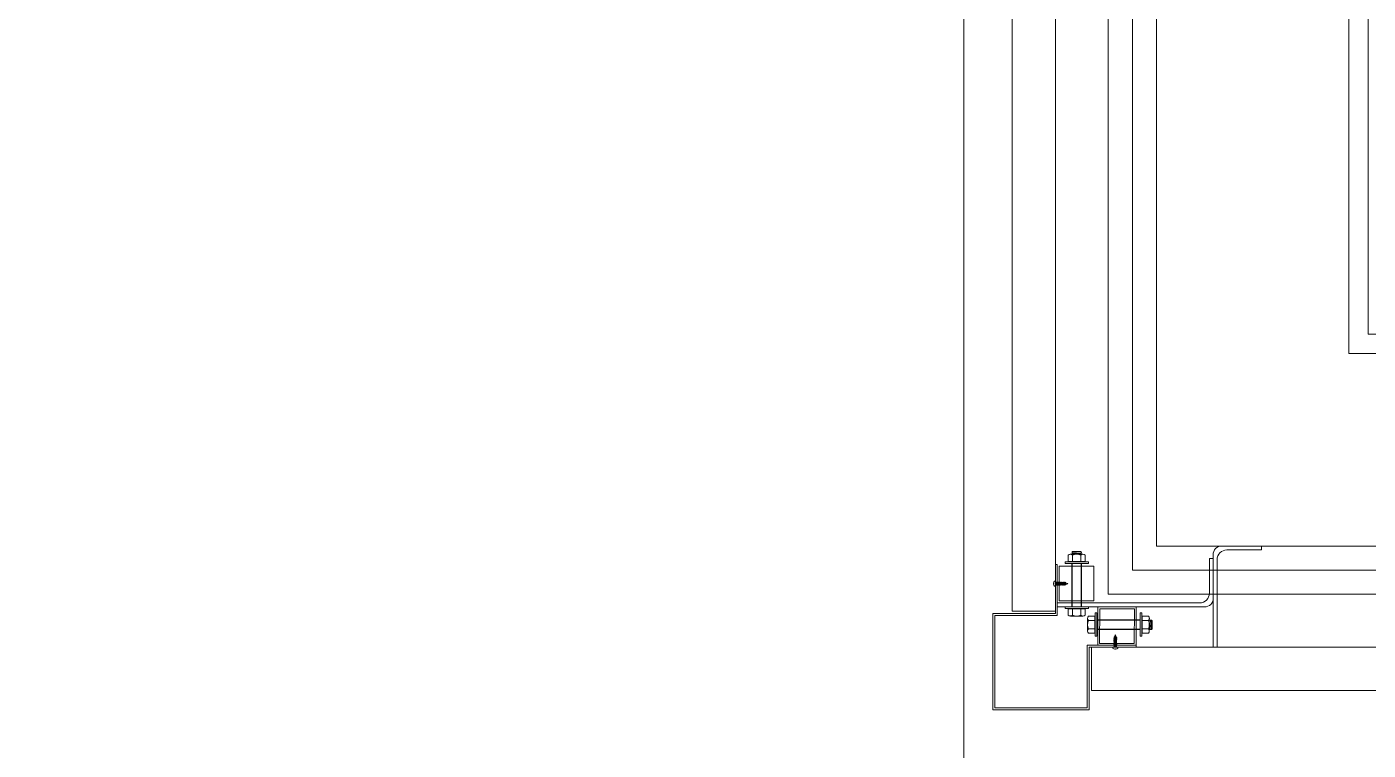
# Model space of a CAD drawing. Extents: x -2012 to 34975, y -1043 to 8321.
# Drawn here: x 4343.5 to 4482.8, y 191.3 to 266.4 of the extents above; entities that cross this region are included whole.
import ezdxf

# ---------------------------------------------------------------- set-up
doc = ezdxf.new("R2010")
doc.units = 0
doc.header["$LTSCALE"] = 25
doc.layers.get('0').update_dxf_attribs({"color": 9, "lineweight": 9})
for name, color, linetype, lineweight in [('00', 9, 'Continuous', 9), ('06D', 9, 'Continuous', 9), ('10', 9, 'Continuous', 9), ('10A', 9, 'Continuous', 9), ('14', 9, 'Continuous', 9), ('24', 9, 'Continuous', 9), ('33', 9, 'BATTING', 9)]:
    doc.layers.add(name, color=color, linetype=linetype, lineweight=lineweight)
doc.linetypes.add('BATTING', pattern='A,0.0001,-0.1,[134,ltypeshp.shx,S=0.1,R=0,X=-0.1,Y=0],-0.2,[134,ltypeshp.shx,S=0.1,R=180,X=0.1,Y=0],-0.1', length=0.4001)

# ---------------------------------------------------------------- blocks, each defined once
blk = doc.blocks.new('p-aks_vw')
at = {"layer": '24', "ltscale": 2}
blk.add_lwpolyline([(4040, 40), (4040, -257.5)], dxfattribs=at)
blk = doc.blocks.new('cxvxv')
for p, q in [((-21988.4, 8560.98, 0), (-21988.4, 8560.32, 0)), ((-21988.4, 8560.32, 0), (-21986.64, 8560.32, 0)), ((-21986.86, 8561.07, 0), (-21988.18, 8561.07, 0)), ((-21988.02, 8561.25, 0), (-21987.03, 8561.3, 0)), ((-21988.02, 8561.25, 0), (-21988, 8561.26, 0)), ((-21988, 8561.23, 0), (-21988.02, 8561.25, 0)), ((-21988.02, 8561.13, 0), (-21987.03, 8561.19, 0)), ((-21988.02, 8561.13, 0), (-21988, 8561.14, 0)), ((-21988, 8561.11, 0), (-21988.02, 8561.13, 0)), ((-21988.02, 8560.32, 0), (-21987.02, 8560.32, 0)), ((-21988.02, 8560.28, 0), (-21988.02, 8560.32, 0)), ((-21988, 8561.3, 0), (-21987.94, 8561.35, 0)), ((-21988, 8561.26, 0), (-21988, 8561.3, 0)), ((-21988, 8561.14, 0), (-21988, 8561.23, 0)), ((-21988, 8561.07, 0), (-21988, 8561.11, 0)), ((-21987.96, 8560.98, 0), (-21987.96, 8560.32, 0)), ((-21987.54, 8561.35, 0), (-21987.94, 8561.35, 0)), ((-21987.7, 8561.05, 0), (-21987.7, 8561.08, 0)), ((-21987.7, 8561.07, 0), (-21987.7, 8561.07, 0)), ((-21987.54, 8561.35, 0), (-21987.1, 8561.35, 0)), ((-21987.03, 8561.3, 0), (-21987.1, 8561.35, 0)), ((-21987.08, 8560.64, 0), (-21987.08, 8560.98, 0)), ((-21987.08, 8560.64, 0), (-21987.08, 8560.32, 0)), ((-21987.06, 8560.32, 0), (-21987.06, 8560.28, 0)), ((-21987.05, 8561.32, 0), (-21987.03, 8561.3, 0)), ((-21987.03, 8561.3, 0), (-21987.05, 8561.28, 0)), ((-21987.03, 8561.3, 0), (-21987.05, 8561.29, 0)), ((-21987.05, 8561.28, 0), (-21987.05, 8561.2, 0)), ((-21987.05, 8561.2, 0), (-21987.03, 8561.19, 0)), ((-21987.03, 8561.19, 0), (-21987.05, 8561.17, 0)), ((-21987.05, 8561.17, 0), (-21987.05, 8561.08, 0)), ((-21987.05, 8561.08, 0), (-21987.03, 8561.07, 0)), ((-21987.02, 8560.32, 0), (-21987.02, 8560.28, 0)), ((-21986.64, 8560.32, 0), (-21986.64, 8560.98, 0)), ((-21988.02, 8560.11, 0), (-21988.02, 8555.61, 0)), ((-21987.06, 8555.61, 0), (-21987.06, 8560.11, 0)), ((-21987.02, 8555.61, 0), (-21987.02, 8560.11, 0)), ((-21988.4, 8555.4, 0), (-21986.64, 8555.4, 0)), ((-21988.4, 8554.74, 0), (-21988.4, 8555.4, 0)), ((-21988.02, 8555.44, 0), (-21988.02, 8555.4, 0)), ((-21988.02, 8555.4, 0), (-21987.02, 8555.4, 0)), ((-21987.96, 8554.74, 0), (-21987.96, 8555.4, 0)), ((-21987.08, 8555.08, 0), (-21987.08, 8555.4, 0)), ((-21987.08, 8555.08, 0), (-21987.08, 8554.74, 0)), ((-21987.06, 8555.4, 0), (-21987.06, 8555.44, 0)), ((-21987.02, 8555.4, 0), (-21987.02, 8555.44, 0)), ((-21986.64, 8555.4, 0), (-21986.64, 8554.74, 0)), ((-21986.86, 8554.65, 0), (-21988.17, 8554.65, 0))]:
    blk.add_line(p, q)
at = {"elevation": 0}
for points in [[(-21987.98, 8560.28), (-21987.98, 8560.32)], [(-21987.98, 8560.11), (-21987.98, 8555.61)], [(-21987.98, 8555.44), (-21987.98, 8555.4)]]:
    blk.add_lwpolyline(points, dxfattribs=at)
for points in [[(-21986.3, 8560.11), (-21988.7, 8560.11), (-21988.7, 8560.28), (-21986.3, 8560.28)], [(-21986.3, 8555.61), (-21988.7, 8555.61), (-21988.7, 8555.44), (-21986.3, 8555.44)]]:
    blk.add_lwpolyline(points, close=True, dxfattribs=at)
for centre, radius, start, end in [((-21988.18, 8560.75, 0), 0.315, 45.8497, 134.1503), ((-21987.52, 8559.95, 0), 1.12, 66.8701, 113.1299), ((-21987.52, 8559.95, 0), 1.12, 66.8701, 113.1299), ((-21986.86, 8560.76, 0), 0.313, 45.449, 134.551), ((-21988.18, 8554.97, 0), 0.315, 225.8497, 314.1503), ((-21987.52, 8555.77, 0), 1.12, 246.8701, 293.1299), ((-21987.52, 8555.77, 0), 1.12, 246.8701, 293.1299), ((-21986.86, 8554.96, 0), 0.313, 225.449, 314.551)]:
    blk.add_arc(centre, radius, start, end)
blk = doc.blocks.new('VIDA')
for p, q in [((-18072, 6523.9), (-18071.9, 6524)), ((-18071.9, 6523.8), (-18072, 6523.9)), ((-18071.9, 6524), (-18070.1, 6524.7)), ((-18069.6, 6522.9), (-18071.9, 6523.8)), ((-18069.7, 6524.9), (-18070.6, 6523.2)), ((-18070.6, 6523.2), (-18070.1, 6524.7)), ((-18070.1, 6524.7), (-18069.9, 6525.1)), ((-18069.9, 6525.1), (-18070.1, 6524.1)), ((-18070.1, 6524.1), (-18070, 6524.3)), ((-18070, 6524.3), (-18069.8, 6525.1)), ((-18069.9, 6525.1), (-18069.8, 6525.1)), ((-18069.8, 6525.1), (-18069.7, 6524.9)), ((-18069.7, 6524.9), (-18069.3, 6525)), ((-18069.6, 6522.8), (-18069.1, 6525)), ((-18069.6, 6522.8), (-18069.6, 6522.9)), ((-18069.4, 6522.4), (-18069.6, 6522.8)), ((-18068.9, 6525.3), (-18069.4, 6522.4)), ((-18069.3, 6522.4), (-18069.4, 6522.4)), ((-18069.3, 6522.4), (-18068.9, 6525.3)), ((-18069.3, 6525), (-18069.1, 6525)), ((-18069.1, 6522.8), (-18069.3, 6522.4)), ((-18069.1, 6525), (-18068.9, 6525.3)), ((-18068.7, 6522.8), (-18069.1, 6522.8)), ((-18068.9, 6525.3), (-18068.9, 6525.3)), ((-18068.9, 6525.3), (-18068.7, 6525)), ((-18068.7, 6522.8), (-18068.2, 6525)), ((-18068.7, 6525), (-18068.2, 6525)), ((-18068.5, 6522.4), (-18068.7, 6522.8)), ((-18068, 6525.3), (-18068.5, 6522.4)), ((-18068.4, 6522.4), (-18068.5, 6522.4)), ((-18068.4, 6522.4), (-18067.9, 6525.3)), ((-18068.2, 6522.8), (-18068.4, 6522.4)), ((-18068.2, 6522.8), (-18068.4, 6522.4)), ((-18068.2, 6525), (-18068, 6525.3)), ((-18067.7, 6525), (-18068.2, 6522.8)), ((-18067.7, 6522.8), (-18068.2, 6522.8)), ((-18067.9, 6525.3), (-18068, 6525.3)), ((-18067.9, 6525.3), (-18067.7, 6525)), ((-18067.7, 6522.8), (-18067.2, 6525)), ((-18067.7, 6525), (-18067.2, 6525)), ((-18067.5, 6522.4), (-18067.7, 6522.8)), ((-18067, 6525.3), (-18067.5, 6522.4)), ((-18067.4, 6522.4), (-18067.5, 6522.4)), ((-18067.4, 6522.4), (-18066.9, 6525.3)), ((-18067.2, 6522.8), (-18067.4, 6522.4)), ((-18067.2, 6522.8), (-18067.4, 6522.4)), ((-18067.2, 6525), (-18067, 6525.3)), ((-18066.7, 6525), (-18067.2, 6522.8)), ((-18066.7, 6522.8), (-18067.2, 6522.8)), ((-18066.9, 6525.3), (-18067, 6525.3)), ((-18066.9, 6525.3), (-18066.7, 6525)), ((-18066.3, 6525), (-18066.7, 6525)), ((-18066.7, 6522.8), (-18066.3, 6525)), ((-18066.5, 6522.4), (-18066.7, 6522.8)), ((-18066.1, 6525.3), (-18066.5, 6522.4)), ((-18066.5, 6522.4), (-18066, 6525.3)), ((-18066.3, 6522.8), (-18066.5, 6522.4)), ((-18066.3, 6522.8), (-18066.5, 6522.4)), ((-18066.5, 6522.4), (-18066.5, 6522.4)), ((-18066.3, 6525), (-18066.1, 6525.3)), ((-18065.8, 6525), (-18066.3, 6522.8)), ((-18066.3, 6522.8), (-18065.8, 6522.8)), ((-18066, 6525.3), (-18066.1, 6525.3)), ((-18066, 6525.3), (-18065.8, 6525)), ((-18065.8, 6522.8), (-18065.3, 6525)), ((-18065.8, 6525), (-18065.3, 6525)), ((-18065.6, 6522.4), (-18065.8, 6522.8)), ((-18065.1, 6525.3), (-18065.6, 6522.4)), ((-18065.5, 6522.4), (-18065.6, 6522.4)), ((-18065.5, 6522.4), (-18065, 6525.3)), ((-18065.3, 6522.8), (-18065.5, 6522.4)), ((-18065.3, 6522.8), (-18065.5, 6522.4)), ((-18065.3, 6525), (-18065.1, 6525.3)), ((-18064.8, 6525), (-18065.3, 6522.8)), ((-18064.8, 6522.8), (-18065.3, 6522.8)), ((-18065.1, 6525.3), (-18065, 6525.3)), ((-18065, 6525.3), (-18064.8, 6525)), ((-18064.8, 6525), (-18064.3, 6525)), ((-18064.8, 6522.8), (-18064.3, 6525)), ((-18064.6, 6522.4), (-18064.8, 6522.8)), ((-18064.1, 6525.3), (-18064.6, 6522.4)), ((-18064.5, 6522.4), (-18064.6, 6522.4)), ((-18064.5, 6522.4), (-18064, 6525.3)), ((-18064.3, 6522.8), (-18064.5, 6522.4)), ((-18064.3, 6522.8), (-18064.5, 6522.4)), ((-18064.3, 6525), (-18064.1, 6525.3)), ((-18063.8, 6525), (-18064.3, 6522.8)), ((-18063.8, 6522.8), (-18064.3, 6522.8)), ((-18064, 6525.3), (-18064.1, 6525.3)), ((-18064, 6525.3), (-18063.8, 6525)), ((-18063.8, 6522.8), (-18062, 6525)), ((-18062, 6525), (-18063.8, 6525)), ((-18063.6, 6522.4), (-18063.8, 6522.8)), ((-18063.6, 6522.4), (-18061.7, 6525.3)), ((-18061.8, 6525.3), (-18063.6, 6522.4)), ((-18062, 6522.8), (-18063.6, 6522.4)), ((-18062, 6522.8), (-18063.6, 6522.4)), ((-18063.6, 6522.4), (-18063.6, 6522.4)), ((-18061.5, 6525), (-18063.4, 6522.8)), ((-18063.4, 6522.8), (-18061.5, 6522.8)), ((-18061.7, 6525.3), (-18063.2, 6525.3)), ((-18062.7, 6522.4), (-18061.5, 6522.8)), ((-18062.6, 6522.4), (-18062.1, 6525.3)), ((-18062.4, 6522.8), (-18062.6, 6522.4)), ((-18062.4, 6522.8), (-18062.6, 6522.4)), ((-18062.6, 6522.4), (-18061.3, 6522.4)), ((-18062.4, 6525), (-18062.2, 6525.3)), ((-18061.5, 6525), (-18062.4, 6525)), ((-18061.5, 6522.8), (-18062.4, 6525)), ((-18061.9, 6525), (-18062.4, 6522.8)), ((-18061.9, 6522.8), (-18062.4, 6522.8)), ((-18062.2, 6525.3), (-18062.1, 6525.3)), ((-18062.2, 6525.3), (-18061.3, 6522.4)), ((-18062.1, 6525.3), (-18061.9, 6525)), ((-18062, 6525), (-18061.8, 6525.3)), ((-18061.9, 6525), (-18061.4, 6525)), ((-18061.9, 6522.8), (-18061.4, 6525)), ((-18061.7, 6522.4), (-18061.9, 6522.8)), ((-18061.2, 6525.3), (-18061.7, 6522.4)), ((-18061.7, 6525.3), (-18061.5, 6525)), ((-18061.6, 6522.4), (-18061.7, 6522.4)), ((-18061.6, 6522.4), (-18061.2, 6525.3)), ((-18061.4, 6522.8), (-18061.6, 6522.4)), ((-18061.4, 6522.8), (-18061.6, 6522.4)), ((-18061.4, 6525), (-18061.2, 6525.3)), ((-18061, 6525), (-18061.4, 6522.8)), ((-18060.9, 6522.8), (-18061.4, 6522.8)), ((-18061.2, 6525.3), (-18061, 6525)), ((-18061.2, 6525.3), (-18061.2, 6525.3)), ((-18061, 6525), (-18060.5, 6525)), ((-18060.9, 6522.8), (-18060.5, 6525)), ((-18060.7, 6522.4), (-18060.9, 6522.8)), ((-18060.7, 6522.4), (-18060.2, 6525.3)), ((-18060.3, 6525.3), (-18060.7, 6522.4)), ((-18060.5, 6522.8), (-18060.7, 6522.4)), ((-18060.5, 6522.8), (-18060.7, 6522.4)), ((-18060.7, 6522.4), (-18060.7, 6522.4)), ((-18060.5, 6525), (-18060.3, 6525.3)), ((-18060, 6525), (-18060.5, 6522.8)), ((-18060.5, 6522.8), (-18060, 6522.8)), ((-18060.3, 6525.3), (-18060.2, 6525.3)), ((-18060.2, 6525.3), (-18060, 6525)), ((-18060, 6525), (-18059.5, 6525)), ((-18060, 6522.8), (-18059.5, 6525)), ((-18059.8, 6522.4), (-18060, 6522.8)), ((-18059.3, 6525.3), (-18059.8, 6522.4)), ((-18059.7, 6522.4), (-18059.8, 6522.4)), ((-18059.7, 6522.4), (-18059.2, 6525.3)), ((-18059.5, 6522.8), (-18059.7, 6522.4)), ((-18059.5, 6522.8), (-18059.7, 6522.4)), ((-18059.5, 6525), (-18059.3, 6525.3)), ((-18059.2, 6524), (-18059.5, 6522.8)), ((-18059.5, 6522.8), (-18059.2, 6522.8)), ((-18059.3, 6525.3), (-18059.2, 6525.3)), ((-18058.1, 6526.6), (-18059.2, 6526.6)), ((-18059.2, 6521.2), (-18059.2, 6526.6)), ((-18058.1, 6521.2), (-18059.2, 6521.2))]:
    blk.add_line(p, q)
for points in [[(-18068.7, 6525), (-18069.1, 6522.8)], [(-18057.2, 6524.3), (-18057.5, 6524), (-18057.5, 6523.8), (-18057.2, 6523.5)]]:
    blk.add_lwpolyline(points)
for centre, start, end in [((-18062.4, 6523.6), 7.5095, 35.2427), ((-18062.4, 6524.2), 324.7573, 352.4905)]:
    blk.add_arc(centre, 5.21, start, end)

msp = doc.modelspace()

# ---------------------------------------------------------------- linework, layer by layer
at = {"layer": '00'}
msp.add_lwpolyline([(4915.84, 212.5), (4460.84, 212.5), (4460.84, 227.5), (4460.84, 227.5), (4460.84, 312.5), (4480.84, 312.5), (4480.84, 232.5), (4915.84, 232.5)], dxfattribs=at)
at = {"layer": '06D', "elevation": -29.1}
msp.add_lwpolyline([(4345.84, 307.5), (4455.84, 307.5), (4455.84, 207.5), (4915.84, 207.5)], dxfattribs=at)
at = {"layer": '10'}
for points in [[(4466.74, 202), (4466.74, 211.6, -0.460237), (4467.64, 212.5), (4471.74, 212.5), (4471.74, 212.1), (4468.14, 212.1, 0.414214), (4467.14, 211.1), (4467.14, 202)], [(4450.54, 206.2), (4465.84, 206.2, 0.460237), (4466.74, 207.1), (4466.74, 211.2), (4466.34, 211.2), (4466.34, 207.6, -0.414214), (4465.34, 206.6), (4450.54, 206.6)]]:
    msp.add_lwpolyline(points, format="xyb", close=True, dxfattribs=at)
for points in [[(4454.34, 210.4), (4454.34, 206.8), (4450.74, 206.8), (4450.74, 210.4)], [(4458.75, 206.2), (4454.75, 206.2), (4454.75, 202.2), (4458.75, 202.2)], [(4458.55, 206), (4454.95, 206), (4454.94, 202.4), (4458.54, 202.4)]]:
    msp.add_lwpolyline(points, close=True, dxfattribs=at)
at = {"layer": '10A'}
for points in [[(4445.84, 295.25), (4445.84, 205.75), (4450.34, 205.75), (4450.34, 295.25), (4445.84, 295.25)], [(4444.04, 205.3), (4450.54, 205.3), (4450.54, 210.6), (4450.34, 210.6), (4450.34, 205.5), (4443.84, 205.5), (4443.84, 195.5), (4453.84, 195.5), (4453.84, 202), (4458.75, 202), (4458.75, 202.2), (4453.64, 202.2), (4453.64, 195.7), (4444.04, 195.7), (4444.04, 205.3)], [(4761.14, 197.5), (4454.09, 197.5), (4454.09, 202), (4761.14, 202)]]:
    msp.add_lwpolyline(points, dxfattribs=at)
at = {"layer": '14'}
msp.add_lwpolyline([(4913.84, 234.5), (4913.84, 234.5), (4482.84, 234.5), (4482.84, 320.5)], dxfattribs=at)
at = {"layer": '33', "ltscale": 0.2}
msp.add_lwpolyline([(4343.49, 334.5), (4343.49, 310), (4458.34, 310), (4458.34, 210), (4915.84, 210)], dxfattribs=at)

# ---------------------------------------------------------------- block references
at = {"layer": '10'}
msp.add_blockref('cxvxv', (26440.07, -8349.41, 0), dxfattribs=at)
at = {"layer": '10', "yscale": 0.1000000000058208}
for p, xscale, zscale, rotation in [((2644.42, 860.99), 0.1000000000058208, 0.1000000000058208, 180), ((5108.09, -1604.24), -0.1000000000058208, 0.1000000000021828, 89.97257103399262)]:
    msp.add_blockref('VIDA', p, dxfattribs=dict(at, xscale=xscale, zscale=zscale, rotation=rotation))
at = {"layer": '10', "xscale": -1, "rotation": 269.9725710339925}
msp.add_blockref('cxvxv', (-4090.44, 22195.95, 0), dxfattribs=at)
at = {"layer": '24'}
msp.add_blockref('p-aks_vw', (400.84, 312.5), dxfattribs=at)

doc.saveas('drawing.dxf')
